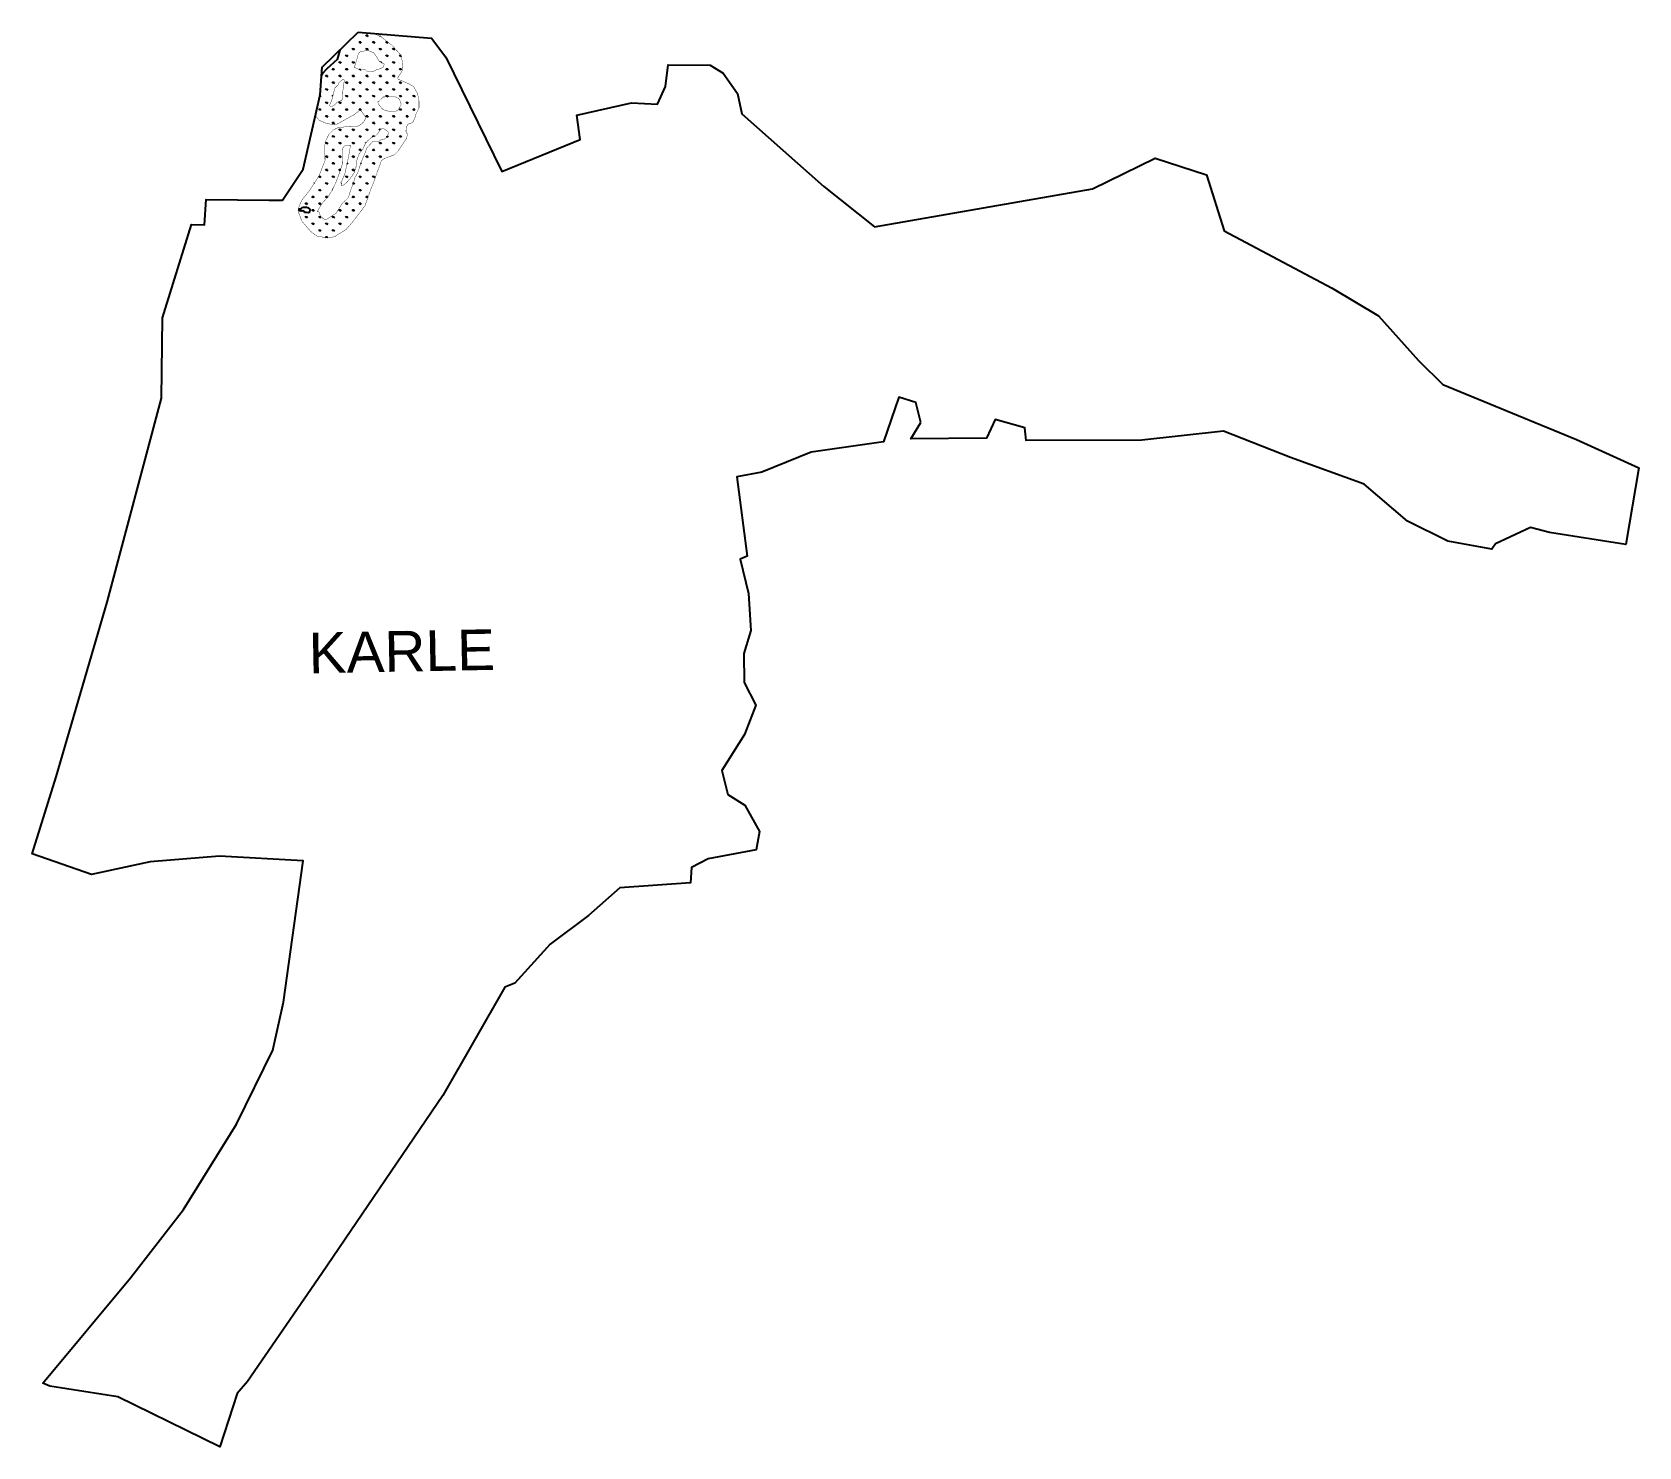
# Model space of a CAD drawing. Header units: metres. Extents: x 286599 to 290893, y 2005491 to 2009272.
import ezdxf

# ---------------------------------------------------------------- set-up
doc = ezdxf.new("R2010")
doc.units = ezdxf.units.M
doc.header["$MEASUREMENT"] = 0
for name, color, linetype in [('MANGROOVE BUFFER ZONE', 120, 'Continuous'), ('village', 3, 'Continuous'), ('VILLAGE NAME', 250, 'Continuous')]:
    doc.layers.add(name, color=color, linetype=linetype)
doc.styles.get("Standard").update_dxf_attribs({"font": 'simplex.shx'})

msp = doc.modelspace()

# ---------------------------------------------------------------- hatches: boundary and pattern name
at = {"layer": 'MANGROOVE BUFFER ZONE'}
h = msp.add_hatch(dxfattribs=at)
h.set_pattern_fill('GRASS', color=256)
h.set_pattern_definition([(90, (0, 0), (-17.96051224, 17.96051224), [4.7625, -31.15852448]), (45, (0, 0), (-17.96051224, 17.96051224), [4.7625, -20.6375]), (135, (0, 0), (-17.96051224, -17.96051224), [4.7625, -20.6375])])
h.paths.add_polyline_path([(287522.5, 2009085.3), (287527.1, 2009087.8), (287532.3, 2009093.2), (287536.2, 2009098.4), (287568.4, 2009099.1), (287575.5, 2009096.1), (287580.7, 2009092.2), (287584.1, 2009084.2), (287585.3, 2009079.1), (287583.3, 2009075), (287578.2, 2009065.5), (287575.8, 2009061.6), (287562.4, 2009059.6), (287551.8, 2009060.5), (287537.2, 2009064.6), (287530.6, 2009071.5), (287525.1, 2009079.4)], flags=16)
h.paths.add_polyline_path([(287497.8, 2009165.5), (287493.1, 2009167.9), (287489.8, 2009171.3), (287471.1, 2009172.9), (287466.4, 2009175), (287461.4, 2009177), (287459.7, 2009177.3), (287466.4, 2009196.7), (287468.4, 2009205.8), (287470.7, 2009213.2), (287473, 2009217.4), (287477.1, 2009220.1), (287496.8, 2009222.8), (287507.3, 2009218.6), (287513.1, 2009215.5), (287526.4, 2009195), (287537.1, 2009187.6), (287539.6, 2009186.8), (287538.8, 2009179.9), (287531.6, 2009174.6), (287520.8, 2009171.9), (287508.2, 2009165.9)], flags=16)
h.paths.add_polyline_path([(287428.8, 2009110.9), (287429.5, 2009094.7), (287426.1, 2009089), (287417.5, 2009086.3), (287412.7, 2009083.6), (287410, 2009079.5), (287405.8, 2009076.2), (287403.2, 2009075), (287400, 2009073.1), (287398.3, 2009072.5), (287396.4, 2009072.9), (287395.7, 2009073.6), (287393.8, 2009076.1), (287399.5, 2009089.2), (287403.6, 2009104.9), (287406.5, 2009115.9), (287408.6, 2009123.4), (287417.4, 2009131.6), (287417.7, 2009135.1), (287419.4, 2009137.3), (287422.1, 2009139.8), (287424.1, 2009141.4), (287425.9, 2009142.5), (287428.4, 2009144.7), (287430, 2009145.3), (287431.5, 2009145.3), (287433.2, 2009143.7), (287431.4, 2009128.1)], flags=16)
h.paths.add_polyline_path([(287533.7, 2009014.2), (287537.8, 2009014.2), (287540.6, 2009012.8), (287545.6, 2009009.1), (287550, 2009006.2), (287550.6, 2009001.9), (287549.9, 2008997.2), (287547.7, 2008993.3), (287542.6, 2008986.5), (287531.8, 2008984.5), (287526.4, 2008980.5), (287510.2, 2008980.5), (287493.8, 2008962.6), (287489.1, 2008950.2), (287478.3, 2008924.2), (287469.3, 2008896), (287462, 2008884.1), (287457, 2008866.6), (287450.1, 2008849.4), (287444.5, 2008830), (287437.5, 2008822.8), (287428.3, 2008814.9), (287411.9, 2008788.6), (287387.8, 2008772.3), (287382.4, 2008770.5), (287377.1, 2008773.1), (287371.8, 2008777.8), (287368.3, 2008783.5), (287365.1, 2008792.4), (287360.5, 2008792.1), (287374.7, 2008815.2), (287391.6, 2008833.8), (287401.5, 2008850.4), (287411.5, 2008871.7), (287420, 2008894.9), (287428.9, 2008921.6), (287429.3, 2008949.6), (287428.8, 2008960.9), (287431.7, 2008966), (287435.9, 2008968.8), (287440.6, 2008969.6), (287449.6, 2008969.2), (287449.1, 2008964.7), (287444.1, 2008935.9), (287434.7, 2008893.1), (287424.4, 2008869.1), (287426, 2008861.2), (287430.5, 2008862.6), (287440, 2008870.1), (287454, 2008887), (287459.3, 2008895.7), (287464.4, 2008908.9), (287465, 2008919.5), (287467.4, 2008931.2), (287472.7, 2008946.3), (287482.1, 2008958.2), (287490.8, 2008976), (287497.3, 2008982.8), (287505.1, 2008989.8), (287516.3, 2008994.3), (287522.3, 2009000.1), (287526.2, 2009006.3), (287529.3, 2009010.8), (287531.1, 2009012.4)], flags=16)
h.paths.add_polyline_path([(287335.5, 2008803), (287337.3, 2008802), (287339.1, 2008800.1), (287340.4, 2008798.7), (287340.8, 2008797.2), (287340.5, 2008791.8), (287340.4, 2008790.3), (287338.1, 2008788.6), (287332.3, 2008789.6), (287328.2, 2008790.1), (287326.8, 2008791.2), (287325.5, 2008793), (287322.1, 2008794), (287319.4, 2008793.4), (287314.7, 2008794.1), (287312.1, 2008796.7), (287313.4, 2008799.4), (287317.7, 2008799.7), (287319, 2008801.2), (287321.1, 2008802.8), (287324.6, 2008804.2), (287332, 2008804.1)], flags=16)
h.paths.add_polyline_path([(287465.6, 2009267.5), (287421.4, 2009224.5), (287421, 2009223.3), (287414.5, 2009198.9), (287387, 2009174.1), (287374.8, 2009161.7), (287372.5, 2009157.1), (287368.6, 2009104.5), (287355.8, 2009049), (287366.1, 2009036.1), (287386.5, 2009027.5), (287403.5, 2009025), (287414, 2009026.1), (287459.7, 2009051.4), (287471.8, 2009060.9), (287476.4, 2009062.8), (287479.4, 2009060.2), (287482.4, 2009055.6), (287490.3, 2009045.1), (287487.9, 2009035.8), (287482.1, 2009029), (287474.5, 2009023), (287465.5, 2009019.2), (287447.6, 2009020.2), (287415, 2009016.1), (287404.1, 2009010.4), (287392.1, 2008998.4), (287384.7, 2008984.1), (287380.9, 2008968.6), (287381.8, 2008928.6), (287365.4, 2008887.1), (287340.1, 2008848.2), (287319.1, 2008821.8), (287310, 2008799.5), (287311.5, 2008788.8), (287319.9, 2008766.5), (287342.9, 2008739.6), (287358.9, 2008727.1), (287384.5, 2008722.3), (287406.9, 2008724.7), (287438.3, 2008744.7), (287456.8, 2008766.1), (287488.6, 2008807.9), (287504.6, 2008853), (287513.4, 2008875), (287521.1, 2008897.5), (287529.7, 2008919.6), (287532.1, 2008928.3), (287540.6, 2008934.2), (287567.6, 2008944.2), (287577, 2008953.5), (287599.8, 2008987.8), (287601.3, 2008995.8), (287600.8, 2009001.9), (287598.1, 2009006.1), (287598.3, 2009014.2), (287602.6, 2009025.5), (287615.8, 2009030.1), (287621.5, 2009041), (287624.3, 2009051.8), (287632.9, 2009069.1), (287632.9, 2009088.7), (287629, 2009108), (287618.2, 2009126.6), (287603.4, 2009134.9), (287587, 2009141.7), (287577.4, 2009146), (287576.1, 2009148.9), (287578.4, 2009153.9), (287589.7, 2009171.2), (287586.5, 2009207.8), (287576.2, 2009219.5), (287560.3, 2009237.2), (287544.7, 2009248.9), (287529.5, 2009261.1), (287513.4, 2009266.7), (287504.6, 2009269.7), (287486.2, 2009270.4), (287471.7, 2009269.6)])

# ---------------------------------------------------------------- linework, layer by layer
at = {"color": 3, "flags": 128}
msp.add_lwpolyline([(287374, 2009178.2), (287470, 2009271.8)], dxfattribs=at)
at = {"layer": 'MANGROOVE BUFFER ZONE', "const_width": 1, "flags": 128}
msp.add_lwpolyline([(287355.8, 2009049), (287366.1, 2009036.1), (287386.5, 2009027.5), (287403.5, 2009025), (287414, 2009026.1), (287459.7, 2009051.4), (287471.8, 2009060.9), (287476.4, 2009062.8), (287479.4, 2009060.2), (287482.4, 2009055.6), (287490.3, 2009045.1), (287487.9, 2009035.8), (287482.1, 2009029), (287474.5, 2009023), (287465.5, 2009019.2), (287447.6, 2009020.2), (287415, 2009016.1), (287404.1, 2009010.4), (287392.1, 2008998.4), (287384.7, 2008984.1), (287380.9, 2008968.6), (287381.8, 2008928.6), (287365.4, 2008887.1), (287340.1, 2008848.2), (287319.1, 2008821.8), (287310, 2008799.5), (287311.5, 2008788.8), (287319.9, 2008766.5), (287342.9, 2008739.6), (287358.9, 2008727.1), (287384.5, 2008722.3), (287406.9, 2008724.7), (287438.3, 2008744.7), (287456.8, 2008766.1), (287488.6, 2008807.9), (287504.6, 2008853), (287513.4, 2008875), (287521.1, 2008897.5), (287529.7, 2008919.6), (287532.1, 2008928.3), (287540.6, 2008934.2), (287567.6, 2008944.2), (287577, 2008953.5), (287599.8, 2008987.8), (287601.3, 2008995.8), (287600.8, 2009001.9), (287598.1, 2009006.1), (287598.3, 2009014.2), (287602.6, 2009025.5), (287615.8, 2009030.1), (287621.5, 2009041), (287624.3, 2009051.8), (287632.9, 2009069.1), (287632.9, 2009088.7), (287629, 2009108), (287618.2, 2009126.6), (287603.4, 2009134.9), (287587, 2009141.7), (287577.4, 2009146), (287576.1, 2009148.9), (287578.4, 2009153.9), (287589.7, 2009171.2), (287586.5, 2009207.8), (287576.2, 2009219.5), (287560.3, 2009237.2), (287544.7, 2009248.9), (287529.5, 2009261.1), (287513.4, 2009266.7), (287504.6, 2009269.7), (287486.2, 2009270.4), (287471.7, 2009269.6), (287465.6, 2009267.5)], dxfattribs=at)
at = {"layer": 'MANGROOVE BUFFER ZONE', "flags": 128}
msp.add_lwpolyline([(287421.4, 2009224.5), (287421, 2009223.3), (287414.5, 2009198.9), (287387, 2009174.1), (287374.8, 2009161.7), (287372.5, 2009157.1)], dxfattribs=at)
at = {"layer": 'MANGROOVE BUFFER ZONE', "const_width": 1, "flags": 128}
for points in [[(287497.8, 2009165.5), (287493.1, 2009167.9), (287489.8, 2009171.3), (287471.1, 2009172.9), (287466.4, 2009175), (287461.4, 2009177), (287459.7, 2009177.3), (287466.4, 2009196.7), (287468.4, 2009205.8), (287470.7, 2009213.2), (287473, 2009217.4), (287477.1, 2009220.1), (287496.8, 2009222.8), (287507.3, 2009218.6), (287513.1, 2009215.5), (287526.4, 2009195), (287537.1, 2009187.6), (287539.6, 2009186.8), (287538.8, 2009179.9), (287531.6, 2009174.6), (287520.8, 2009171.9), (287508.2, 2009165.9)], [(287433.2, 2009143.7), (287431.4, 2009128.1), (287428.8, 2009110.9), (287429.5, 2009094.7), (287426.1, 2009089), (287417.5, 2009086.3), (287412.7, 2009083.6), (287410, 2009079.5), (287405.8, 2009076.2), (287403.2, 2009075), (287400, 2009073.1), (287398.3, 2009072.5), (287396.4, 2009072.9), (287395.7, 2009073.6), (287393.8, 2009076.1), (287399.5, 2009089.2), (287403.6, 2009104.9), (287406.5, 2009115.9), (287408.6, 2009123.4), (287417.4, 2009131.6), (287417.7, 2009135.1), (287419.4, 2009137.3), (287422.1, 2009139.8), (287424.1, 2009141.4), (287425.9, 2009142.5), (287428.4, 2009144.7), (287430, 2009145.3), (287431.5, 2009145.3)], [(287536.2, 2009098.4), (287568.4, 2009099.1), (287575.5, 2009096.1), (287580.7, 2009092.2), (287584.1, 2009084.2), (287585.3, 2009079.1), (287583.3, 2009075), (287578.2, 2009065.5), (287575.8, 2009061.6), (287562.4, 2009059.6), (287551.8, 2009060.5), (287537.2, 2009064.6), (287530.6, 2009071.5), (287525.1, 2009079.4), (287522.5, 2009085.3), (287527.1, 2009087.8), (287532.3, 2009093.2)], [(287533.7, 2009014.2), (287537.8, 2009014.2), (287540.6, 2009012.8), (287545.6, 2009009.1), (287550, 2009006.2), (287550.6, 2009001.9), (287549.9, 2008997.2), (287547.7, 2008993.3), (287542.6, 2008986.5), (287531.8, 2008984.5), (287526.4, 2008980.5), (287510.2, 2008980.5), (287493.8, 2008962.6), (287489.1, 2008950.2), (287478.3, 2008924.2), (287469.3, 2008896), (287462, 2008884.1), (287457, 2008866.6), (287450.1, 2008849.4), (287444.5, 2008830), (287437.5, 2008822.8), (287428.3, 2008814.9), (287411.9, 2008788.6), (287387.8, 2008772.3), (287382.4, 2008770.5), (287377.1, 2008773.1), (287371.8, 2008777.8), (287368.3, 2008783.5), (287365.1, 2008792.4), (287360.5, 2008792.1), (287374.7, 2008815.2), (287391.6, 2008833.8), (287401.5, 2008850.4), (287411.5, 2008871.7), (287420, 2008894.9), (287428.9, 2008921.6), (287429.3, 2008949.6), (287428.8, 2008960.9), (287431.7, 2008966), (287435.9, 2008968.8), (287440.6, 2008969.6), (287449.6, 2008969.2), (287449.1, 2008964.7), (287444.1, 2008935.9), (287434.7, 2008893.1), (287424.4, 2008869.1), (287426, 2008861.2), (287430.5, 2008862.6), (287440, 2008870.1), (287454, 2008887), (287459.3, 2008895.7), (287464.4, 2008908.9), (287465, 2008919.5), (287467.4, 2008931.2), (287472.7, 2008946.3), (287482.1, 2008958.2), (287490.8, 2008976), (287497.3, 2008982.8), (287505.1, 2008989.8), (287516.3, 2008994.3), (287522.3, 2009000.1), (287526.2, 2009006.3), (287529.3, 2009010.8), (287531.1, 2009012.4)]]:
    msp.add_lwpolyline(points, close=True, dxfattribs=at)
at = {"layer": 'MANGROOVE BUFFER ZONE', "flags": 128}
msp.add_lwpolyline([(287335.5, 2008803), (287337.3, 2008802), (287339.1, 2008800.1), (287340.4, 2008798.7), (287340.8, 2008797.2), (287340.5, 2008791.8), (287340.4, 2008790.3), (287338.1, 2008788.6), (287332.3, 2008789.6), (287328.2, 2008790.1), (287326.8, 2008791.2), (287325.5, 2008793), (287322.1, 2008794), (287319.4, 2008793.4), (287314.7, 2008794.1), (287312.1, 2008796.7), (287313.4, 2008799.4), (287317.7, 2008799.7), (287319, 2008801.2), (287321.1, 2008802.8), (287324.6, 2008804.2), (287332, 2008804.1)], close=True, dxfattribs=at)
at = {"layer": 'village', "color": 3}
for points in [[(287470, 2009271.8, 0), (287666.3, 2009255.7, 0), (287704.5, 2009205, 0), (287854.5, 2008899.6, 0), (288063.7, 2008985.2, 0), (288054.8, 2009049.6, 0), (288200.7, 2009083, 0), (288270, 2009079.3, 0), (288291.5, 2009126.7, 0), (288298.5, 2009184.7, 0), (288411, 2009183.2, 0), (288445.8, 2009162.4, 0), (288484, 2009107.4, 0), (288495.6, 2009053.2, 0), (288714.5, 2008859.2, 0), (288850, 2008751.3, 0), (289432.5, 2008853.3, 0), (289600.7, 2008935, 0), (289737.9, 2008890.7, 0), (289785.1, 2008740.6, 0), (290073.2, 2008587.6, 0), (290197.3, 2008513.3, 0), (290303.6, 2008394.5, 0), (290368.7, 2008330.1, 0), (290726.3, 2008182.8, 0), (290892.9, 2008107.5, 0), (290858.4, 2007902.3, 0), (290653.9, 2007934.2, 0), (290603.1, 2007948.2, 0), (290509.8, 2007904.5, 0), (290499.9, 2007890, 0), (290382.1, 2007911.3, 0), (290274.3, 2007964.6, 0), (290158.8, 2008063.7, 0), (289961.7, 2008134.9, 0), (289782.7, 2008204.9, 0), (289564.4, 2008181, 0), (289255.4, 2008180.7, 0), (289252.4, 2008213.8, 0), (289173.1, 2008236.2, 0), (289149.2, 2008187, 0), (288947, 2008185.2, 0), (288974.4, 2008228.3, 0)], [(288974.4, 2008228.3, 0), (288960.5, 2008282.3, 0), (288915.1, 2008296.5, 0), (288874.7, 2008176.6, 0), (288680.7, 2008149.4, 0), (288549.3, 2008095.7, 0), (288482.4, 2008083.4, 0), (288510.2, 2007871.2, 0), (288491, 2007863, 0), (288513.8, 2007771.2, 0), (288519.5, 2007672.5, 0), (288500.7, 2007610.8, 0), (288502.2, 2007533.3, 0), (288532.9, 2007472.9, 0), (288502.9, 2007394.8, 0), (288442.1, 2007298.8, 0), (288458.5, 2007233.9, 0), (288503.6, 2007205.7, 0), (288542.6, 2007135, 0), (288533.7, 2007086.5, 0), (288405.6, 2007062.2, 0), (288361.4, 2007039.2, 0), (288358.6, 2006998.3, 0), (288169.2, 2006984.5, 0), (288085.5, 2006910.8, 0), (287983.6, 2006834.3, 0), (287888.6, 2006729.6, 0), (287862.5, 2006719.1, 0), (287696.2, 2006429.9, 0), (287373, 2005953.6, 0), (287174.7, 2005665, 0), (287147.4, 2005633.2, 0), (287100.2, 2005490.6, 0), (286828.3, 2005624, 0), (286646.3, 2005653, 0), (286627.7, 2005660.6, 0), (286861.8, 2005942.5, 0), (287003.7, 2006124.6, 0), (287145, 2006352.8, 0), (287242.4, 2006550.6, 0), (287270.9, 2006678.9, 0), (287323.3, 2007057, 0), (287099.5, 2007069, 0), (286914.6, 2007054.7, 0), (286758, 2007020.7, 0), (286599, 2007075.8, 0), (286663, 2007281, 0), (286799.7, 2007748.7, 0), (286944.6, 2008293.5, 0), (286947.8, 2008508.2, 0), (287025, 2008757.8, 0), (287059.3, 2008756.4, 0), (287064, 2008824.1, 0), (287231.2, 2008822.7, 0), (287268.1, 2008822.4, 0), (287322.9, 2008905.4, 0), (287368.6, 2009104.5, 0), (287374, 2009178.2, 0)]]:
    msp.add_polyline3d(points, dxfattribs=at)

# ---------------------------------------------------------------- texts
at = {"layer": 'VILLAGE NAME', "insert": (287336.8, 2007666.6), "char_height": 108.748, "attachment_point": 1, "rotation": 1.1028}
msp.add_mtext_dynamic_manual_height_columns('{\\fArial|b0|i0|c0|p34;KARLE}', width=726.929, gutter_width=543.7, heights=[0], dxfattribs=at)

doc.saveas('drawing.dxf')
